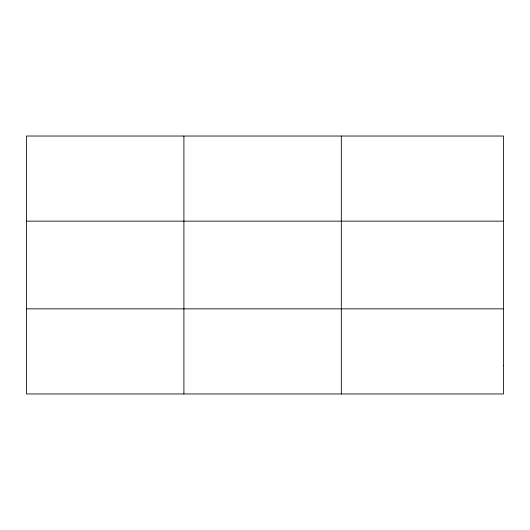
<?xml version="1.0" encoding="UTF-8"?>
<svg xmlns="http://www.w3.org/2000/svg" width="530" height="530" viewBox="0 0 530 530"><rect width="100%" height="100%" fill="white"/><g stroke="black" fill="none" stroke-linecap="round" stroke-linejoin="round"><path stroke-width="0.79" d="M183.91 393.969L183.91 136.031M341.32 393.969L341.32 136.031M26.5 221.149L503.5 221.149M26.5 308.851L503.5 308.851M503.5 365.594L503.5 393.969L26.5 393.969L26.5 136.031L503.5 136.031L503.5 365.594"/></g></svg>
